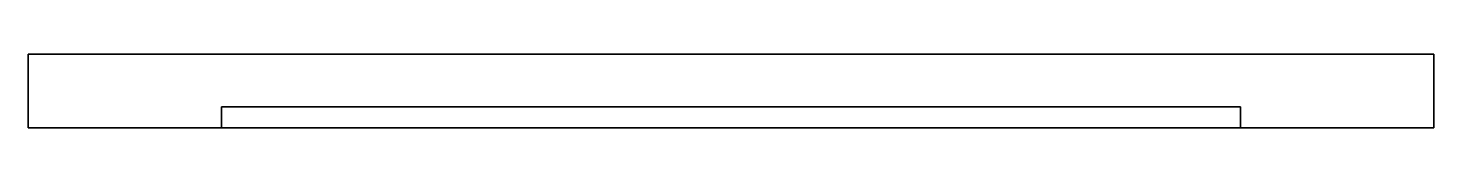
# Model space of a CAD drawing. Header units: millimetres. Extents: x 0 to 400, y -21 to 0.
import ezdxf

# ---------------------------------------------------------------- set-up
doc = ezdxf.new("R2010")
doc.units = ezdxf.units.MM
doc.layers.add('Layer1', color=10, linetype='Continuous')

msp = doc.modelspace()

# ---------------------------------------------------------------- linework, layer by layer
for p, q in [((0, 0), (0, -21)), ((400, 0), (0, 0)), ((0, 0), (0, 0, 400)), ((0, 0, 400), (0, -21, 400)), ((400, 0, 400), (0, 0, 400)), ((400, -21), (400, 0)), ((400, 0), (400, 0, 400)), ((400, 0, 400), (400, -21, 400)), ((345, -15, 345), (55, -15, 345)), ((55, -15, 345), (55, -15, 55)), ((55, -21, 55), (55, -15, 55)), ((345, -15, 55), (55, -15, 55)), ((345, -21, 55), (345, -15, 55)), ((345, -15, 55), (345, -15, 345)), ((0, -21), (400, -21)), ((0, -21, 400), (0, -21)), ((0, -21, 400), (400, -21, 400)), ((0, -21, 400), (55, -21, 400)), ((55, -21, 400), (55, -21)), ((55, -21, 400), (55, -21, 345)), ((55, -21, 345), (345, -21, 345)), ((55, -21), (55, -21, 55)), ((55, -21, 55), (345, -21, 55)), ((400, -21, 400), (345, -21, 400)), ((345, -21, 400), (345, -21, 399.6)), ((400, -21, 400), (400, -21))]:
    msp.add_line(p, q)
at = {"layer": 'Layer1'}
msp.add_line((400, -21, 400), (400, -21), dxfattribs=at)
for points in [[(0, -21), (0, 0), (0, 0, 400), (0, -21, 400)], [(0, -21, 400), (0, 0, 400), (400, 0, 400), (400, -21, 400)], [(0, 0), (0, -21), (400, -21), (400, 0)], [(400, 0), (400, 0, 400), (0, 0, 400), (0, 0)], [(400, -21, 400), (400, 0, 400), (400, 0), (400, -21)], [(345, -21, 55), (55, -21, 55), (55, -15, 55), (345, -15, 55)], [(55, -21, 55), (55, -21, 345), (55, -15, 345), (55, -15, 55)], [(55, -15, 345), (55, -21, 345), (345, -21, 345), (345, -15, 345)], [(345, -15, 345), (345, -21, 345), (345, -21, 55), (345, -15, 55)], [(0, -21, 400), (55, -21, 400), (55, -21), (0, -21)], [(0, -21), (0, -21, 400), (55, -21, 400), (55, -21)], [(55, -21), (55, -21, 55), (345, -21, 55), (345, -21)], [(55, -21, 345), (55, -21, 400), (345, -21, 400), (345, -21, 345)], [(55, -21), (55, -21, 55), (345, -21, 55), (345, -21)], [(345, -21), (400, -21), (400, -21, 400), (345, -21, 400)]]:
    msp.add_3dface(points, dxfattribs=at)

doc.saveas('drawing.dxf')
